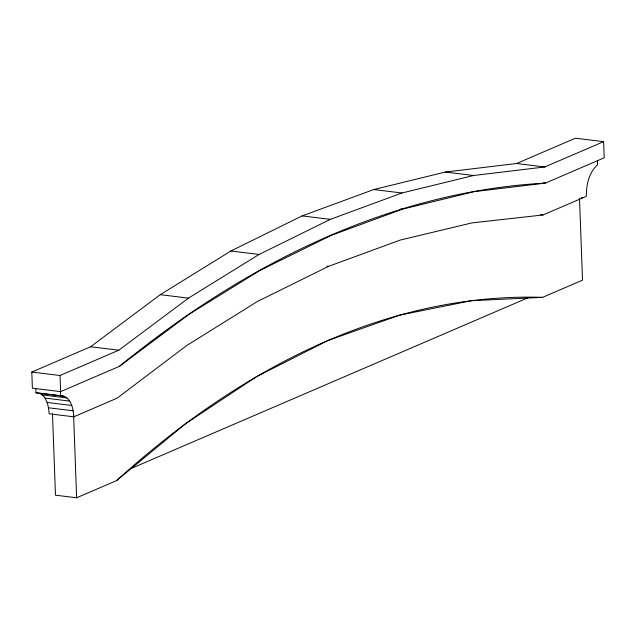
<?xml version="1.0" encoding="UTF-8"?>
<svg xmlns="http://www.w3.org/2000/svg" width="636" height="636" viewBox="0 0 636 636"><rect width="100%" height="100%" fill="white"/><g stroke="black" fill="none" stroke-linecap="round" stroke-linejoin="round"><path stroke-width="0.95" d="M52.47 413.344L55.475 495.19L76.63 497.781L116.571 480.601L185.768 423.568L256.34 376.782L327.794 340.554L399.647 315.138L471.403 300.701L542.572 297.354L582.512 280.174L579.507 198.329M90.598 346.755L160.264 294.683L230.892 250.997L302.164 215.898L373.753 189.544L445.343 172.054L516.599 163.508L544.813 166.958L603.612 141.669L604.2 157.808L545.402 183.104A1979.733 1035.933 -83 0 0 119.401 366.352L60.603 391.641L32.388 388.191L31.8 372.052L90.598 346.755L118.805 350.205L188.471 298.133L259.098 254.448L330.37 219.348L401.96 192.994L473.55 175.504L544.813 166.958M119.401 366.352L189.067 314.271L259.695 270.586L330.966 235.487L402.556 209.133L474.146 191.651L545.402 183.104L543.637 182.89M597.411 160.542L597.57 164.867C588.737 172.579 586.265 185.116 586.328 196.341L543.057 214.952L471.809 222.926L400.203 240.082L328.581 266.333L257.294 301.551L186.674 345.579L117.056 398.2L73.792 416.811L49.107 413.79C48.686 405.673 46.158 392.937 35.942 392.81L35.783 388.485M516.599 163.508L575.397 138.219L603.612 141.669M31.8 372.052L60.015 375.502L118.805 350.205M130.619 468.716L527.427 298.022M35.942 392.81L60.627 395.831C70.842 395.958 73.371 408.694 73.792 416.811M445.343 172.054L473.55 175.504M581.232 197.558L582.997 197.772M373.753 189.544L401.96 192.994M540.417 214.626L543.057 214.952M400.791 208.918L402.556 209.133M302.164 215.898L330.37 219.348M230.892 250.997L259.098 254.448M326.817 266.118L328.581 266.333M160.264 294.683L188.471 298.133M39.289 393.127L63.974 396.141M42.373 394.916L67.058 397.929M45.029 398.08L69.714 401.101M47.104 402.453L71.788 405.466M48.487 407.787L73.172 410.808M73.633 415.936L76.63 497.781M60.015 375.502L60.603 391.641M60.468 391.506L60.627 395.831M116.571 480.601A1625.894 850.777 -83 0 1 542.572 297.354"/></g></svg>
